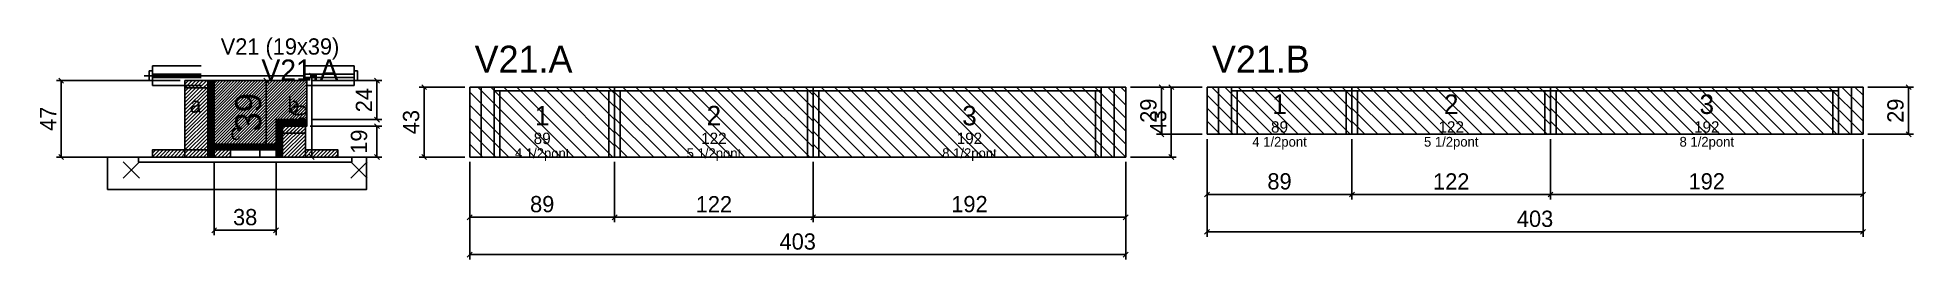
# Model space of a CAD drawing. Extents: x -69 to 1084, y -106 to 31.
import ezdxf
from ezdxf.enums import TextEntityAlignment as Align

# ---------------------------------------------------------------- set-up
doc = ezdxf.new("R2010")
doc.units = 0
for name, color, linetype in [('5', 5, 'Continuous'), ('barrote', 126, 'Continuous'), ('CONCRETO', 251, 'Continuous'), ('COTA', 241, 'Continuous'), ('Cota Seção (2x)', 241, 'Continuous'), ('detalhes', 7, 'Continuous'), ('Hachura', 251, 'Continuous'), ('Madeira', 126, 'Continuous'), ('NOMENCLATURA', 7, 'Continuous'), ('Painéis', 200, 'Continuous'), ('presilha', 224, 'Continuous'), ('Reaproveitamento', 30, 'Continuous'), ('SARR_2.2x7', 40, 'Continuous'), ('SARR_3.5x7', 81, 'Continuous'), ('SCO-___-LAJ', 224, 'Continuous'), ('TENSOR', 224, 'Continuous'), ('texto', 7, 'Continuous'), ('Texto Seção', 7, 'Continuous')]:
    doc.layers.add(name, color=color, linetype=linetype)
doc.dimstyles.new('PAINEL', dxfattribs={"dimtxt": 10, "dimasz": 3, "dimexe": 3, "dimexo": 3, "dimgap": 3, "dimtad": 1, "dimblk": 'OBLIQUE', "dimblk1": 'OBLIQUE', "dimcen": 2.5, "dimclrd": 4, "dimclre": 4, "dimclrt": 240, "dimazin": 3, "dimtfac": 1, "dimtmove": 0, "dimatfit": 3})
doc.dimstyles.new('SECAO2X', dxfattribs={"dimtxt": 16, "dimasz": 3, "dimexe": 3, "dimexo": 3, "dimgap": 3, "dimtad": 1, "dimblk": 'OBLIQUE', "dimblk1": 'OBLIQUE', "dimcen": 2.5, "dimclrd": 4, "dimclre": 4, "dimclrt": 240, "dimazin": 3, "dimtfac": 1, "dimtmove": 0, "dimatfit": 3})

# ---------------------------------------------------------------- blocks, each defined once
blk = doc.blocks.new('_OBLIQUE')
at = {"color": 0, "linetype": 'BYBLOCK'}
blk.add_line((-0.5, -0.5), (0.5, 0.5), dxfattribs=at)

msp = doc.modelspace()

# ---------------------------------------------------------------- hatches: boundary and pattern name
at = {"layer": 'COTA'}
h = msp.add_hatch(dxfattribs=at)
h.set_pattern_fill('ANSI31', scale=0.4)
h.paths.add_polyline_path([(40, -35), (40, 4), (97, 4), (97, -20), (78, -20), (78, -35)])
at = {"layer": 'Hachura'}
h = msp.add_hatch(dxfattribs=at)
h.set_pattern_fill('ANSI31', scale=0.5)
h.paths.add_polyline_path([(22, -43), (36, -43), (36, 4), (22, 4)])
h = msp.add_hatch(dxfattribs=at)
h.set_pattern_fill('ANSI31', scale=0.5)
h.paths.add_polyline_path([(22, -0.4), (36, -0.4), (36, 4), (22, 4)])
h = msp.add_hatch(dxfattribs=at)
h.set_pattern_fill('SOLID')
h.paths.add_polyline_path([(36, -43), (40, -43), (40, 4), (36, 4)])
h = msp.add_hatch(dxfattribs=at)
h.set_pattern_fill('SOLID')
h.paths.add_polyline_path([(78, -24), (97, -24), (97, -20), (78, -20)])
h = msp.add_hatch(dxfattribs=at)
h.set_pattern_fill('SOLID')
h.paths.add_polyline_path([(78, -43), (82, -43), (82, -24), (78, -24)])
h = msp.add_hatch(dxfattribs=at)
h.set_pattern_fill('ANSI31', scale=0.5)
h.paths.add_polyline_path([(82, -43), (96, -43), (96, -24), (82, -24)])
h = msp.add_hatch(dxfattribs=at)
h.set_pattern_fill('ANSI31', scale=0.5)
h.paths.add_polyline_path([(82, -28.4), (96, -28.4), (96, -24), (82, -24)])
h = msp.add_hatch(dxfattribs=at)
h.set_pattern_fill('ANSI31', scale=0.5)
h.paths.add_polyline_path([(2, -43), (22, -43), (22, -38.6), (2, -38.6)])
h = msp.add_hatch(dxfattribs=at)
h.set_pattern_fill('SOLID')
h.paths.add_polyline_path([(40, -38.6), (78, -38.6), (78, -35), (40, -35)])
h = msp.add_hatch(dxfattribs=at)
h.set_pattern_fill('ANSI31', scale=0.5)
h.paths.add_polyline_path([(40, -43), (50, -43), (50, -38.6), (40, -38.6)])
h = msp.add_hatch(dxfattribs=at)
h.set_pattern_fill('ANSI31', scale=0.5)
h.paths.add_polyline_path([(96, -43), (116, -43), (116, -38.6), (96, -38.6)])

# ---------------------------------------------------------------- linework, layer by layer
for p, q in [((2, 13), (32, 13)), ((2, 13), (2, 1)), ((96, 13), (126, 13)), ((126, 13), (126, 1)), ((0, 10), (0, 4)), ((2, 10), (0, 10)), ((2, 4), (0, 4)), ((2, 8), (32, 8)), ((2, 6), (32, 6)), ((2, 1), (32, 1)), ((96, 8), (126, 8)), ((96, 6), (126, 6)), ((96, 1), (126, 1)), ((126, 10), (128, 10)), ((126, 4), (128, 4)), ((128, 10), (128, 4))]:
    msp.add_line(p, q)
at = {"layer": 'barrote'}
msp.add_lwpolyline([(-25.5, -63), (133.5, -63), (133.5, -43), (-25.5, -43)], close=True, dxfattribs=at)
at = {"layer": 'CONCRETO'}
msp.add_lwpolyline([(40, -35), (40, 4), (97, 4), (97, -20), (78, -20), (78, -35)], close=True, dxfattribs=at)
at = {"layer": 'Madeira'}
for points in [[(22, -43), (36, -43), (36, 4), (22, 4)], [(22, -0.4), (36, -0.4), (36, 4), (22, 4)], [(82, -43), (96, -43), (96, -24), (82, -24)], [(82, -28.4), (96, -28.4), (96, -24), (82, -24)], [(2, -43), (22, -43), (22, -38.6), (2, -38.6)], [(22, -43), (36, -43), (36, -38.6), (22, -38.6)], [(40, -43), (50, -43), (50, -38.6), (40, -38.6)], [(68, -43), (78, -43), (78, -38.6), (68, -38.6)], [(96, -43), (116, -43), (116, -38.6), (96, -38.6)]]:
    msp.add_lwpolyline(points, close=True, dxfattribs=at)
at = {"layer": 'Painéis'}
for p, q in [((197, 0), (286, 0)), ((197, -43), (197, 0)), ((286, -43), (286, 0)), ((286, -43), (286, 0)), ((286, 0), (408, 0)), ((286, -43), (286, 0)), ((408, -43), (408, 0)), ((408, -43), (408, 0)), ((408, 0), (600, 0)), ((408, -43), (408, 0)), ((600, -43), (600, 0)), ((650, 0), (739, 0)), ((650, -29), (650, 0)), ((739, -29), (739, 0)), ((739, -29), (739, 0)), ((739, 0), (861, 0)), ((739, -29), (739, 0)), ((861, -29), (861, 0)), ((861, -29), (861, 0)), ((861, 0), (1053, 0)), ((861, -29), (861, 0)), ((1053, -29), (1053, 0)), ((650, -29), (739, -29)), ((739, -29), (861, -29)), ((861, -29), (1053, -29)), ((197, -43), (286, -43)), ((286, -43), (408, -43)), ((408, -43), (600, -43))]:
    msp.add_line(p, q, dxfattribs=at)
for points in [[(36, -43), (40, -43), (40, 4), (36, 4)], [(78, -24), (97, -24), (97, -20), (78, -20)], [(78, -43), (82, -43), (82, -24), (78, -24)], [(40, -38.6), (78, -38.6), (78, -35), (40, -35)]]:
    msp.add_lwpolyline(points, close=True, dxfattribs=at)
at = {"layer": 'presilha'}
for p, q in [((-16, -56), (-6, -46)), ((-16, -46), (-6, -56)), ((124, -56), (134, -46)), ((124, -46), (134, -56))]:
    msp.add_line(p, q, dxfattribs=at)
at = {"layer": 'Reaproveitamento', "color": 30}
for p, q in [((245, -43), (202, 0)), ((253, -43), (210, 0)), ((261, -43), (218, 0)), ((269, -43), (226, 0)), ((277, -43), (234, 0)), ((285, -43), (242, 0)), ((286, -36), (250, 0)), ((286, -28), (258, 0)), ((286, -20), (266, 0)), ((286, -12), (274, 0)), ((286, -4), (282, 0)), ((334, -43), (291, 0)), ((342, -43), (299, 0)), ((350, -43), (307, 0)), ((358, -43), (315, 0)), ((366, -43), (323, 0)), ((374, -43), (331, 0)), ((382, -43), (339, 0)), ((390, -43), (347, 0)), ((398, -43), (355, 0)), ((406, -43), (363, 0)), ((408, -37), (371, 0)), ((408, -29), (379, 0)), ((408, -21), (387, 0)), ((408, -13), (395, 0)), ((408, -5), (403, 0)), ((456, -43), (413, 0)), ((464, -43), (421, 0)), ((472, -43), (429, 0)), ((480, -43), (437, 0)), ((488, -43), (445, 0)), ((496, -43), (453, 0)), ((504, -43), (461, 0)), ((512, -43), (469, 0)), ((520, -43), (477, 0)), ((528, -43), (485, 0)), ((536, -43), (493, 0)), ((544, -43), (501, 0)), ((552, -43), (509, 0)), ((560, -43), (517, 0)), ((568, -43), (525, 0)), ((576, -43), (533, 0)), ((584, -43), (541, 0)), ((592, -43), (549, 0)), ((600, -43), (557, 0)), ((600, -35), (565, 0)), ((600, -27), (573, 0)), ((600, -19), (581, 0)), ((600, -11), (589, 0)), ((600, -3), (597, 0)), ((682, -29), (653, 0)), ((690, -29), (661, 0)), ((698, -29), (669, 0)), ((706, -29), (677, 0)), ((714, -29), (685, 0)), ((722, -29), (693, 0)), ((730, -29), (701, 0)), ((738, -29), (709, 0)), ((739, -22), (717, 0)), ((739, -14), (725, 0)), ((739, -6), (733, 0)), ((771, -29), (742, 0)), ((779, -29), (750, 0)), ((787, -29), (758, 0)), ((795, -29), (766, 0)), ((803, -29), (774, 0)), ((811, -29), (782, 0)), ((819, -29), (790, 0)), ((827, -29), (798, 0)), ((835, -29), (806, 0)), ((843, -29), (814, 0)), ((851, -29), (822, 0)), ((859, -29), (830, 0)), ((861, -23), (838, 0)), ((861, -15), (846, 0)), ((861, -7), (854, 0)), ((893, -29), (864, 0)), ((901, -29), (872, 0)), ((909, -29), (880, 0)), ((917, -29), (888, 0)), ((925, -29), (896, 0)), ((933, -29), (904, 0)), ((941, -29), (912, 0)), ((949, -29), (920, 0)), ((957, -29), (928, 0)), ((965, -29), (936, 0)), ((973, -29), (944, 0)), ((981, -29), (952, 0)), ((989, -29), (960, 0)), ((997, -29), (968, 0)), ((1005, -29), (976, 0)), ((1013, -29), (984, 0)), ((1021, -29), (992, 0)), ((1029, -29), (1000, 0)), ((1037, -29), (1008, 0)), ((1045, -29), (1016, 0)), ((1053, -29), (1024, 0)), ((1053, -21), (1032, 0)), ((1053, -13), (1040, 0)), ((1053, -5), (1048, 0)), ((237, -43), (197, -3)), ((229, -43), (197, -11)), ((326, -43), (286, -3)), ((318, -43), (286, -11)), ((448, -43), (408, -3)), ((440, -43), (408, -11)), ((674, -29), (650, -5)), ((763, -29), (739, -5)), ((885, -29), (861, -5)), ((221, -43), (197, -19)), ((310, -43), (286, -19)), ((432, -43), (408, -19)), ((666, -29), (650, -13)), ((658, -29), (650, -21)), ((755, -29), (739, -13)), ((747, -29), (739, -21)), ((877, -29), (861, -13)), ((869, -29), (861, -21)), ((213, -43), (197, -27)), ((302, -43), (286, -27)), ((424, -43), (408, -27)), ((650, -29), (650, -29)), ((739, -29), (739, -29)), ((861, -29), (861, -29)), ((205, -43), (197, -35)), ((197, -43), (197, -43)), ((294, -43), (286, -35)), ((286, -43), (286, -43)), ((416, -43), (408, -35)), ((408, -43), (408, -43))]:
    msp.add_line(p, q, dxfattribs=at)
at = {"layer": 'SARR_2.2x7'}
for p, q in [((204, -43), (204, 0)), ((593, -43), (593, 0)), ((657, -29), (657, 0)), ((1046, -29), (1046, 0)), ((212, -2.2), (286, -2.2)), ((286, -2.2), (408, -2.2)), ((408, -2.2), (585, -2.2)), ((665, -2.2), (739, -2.2)), ((739, -2.2), (861, -2.2)), ((861, -2.2), (1038, -2.2))]:
    msp.add_line(p, q, dxfattribs=at)
at = {"layer": 'SARR_3.5x7'}
for p, q in [((212, -43), (212, 0)), ((286, -43), (286, 0)), ((286, -43), (286, 0)), ((408, -43), (408, 0)), ((408, -43), (408, 0)), ((585, -43), (585, 0)), ((665, -29), (665, 0)), ((739, -29), (739, 0)), ((739, -29), (739, 0)), ((861, -29), (861, 0)), ((861, -29), (861, 0)), ((1038, -29), (1038, 0)), ((215.5, -43), (215.5, -2.2)), ((282.5, -43), (282.5, -2.2)), ((289.5, -43), (289.5, -2.2)), ((404.5, -43), (404.5, -2.2)), ((411.5, -43), (411.5, -2.2)), ((581.5, -43), (581.5, -2.2)), ((668.5, -29), (668.5, -2.2)), ((735.5, -29), (735.5, -2.2)), ((742.5, -29), (742.5, -2.2)), ((857.5, -29), (857.5, -2.2)), ((864.5, -29), (864.5, -2.2)), ((1034.5, -29), (1034.5, -2.2)), ((665, -29), (668.5, -29)), ((735.5, -29), (739, -29)), ((739, -29), (742.5, -29)), ((857.5, -29), (861, -29)), ((861, -29), (864.5, -29)), ((1034.5, -29), (1038, -29)), ((212, -43), (215.5, -43)), ((282.5, -43), (286, -43)), ((286, -43), (289.5, -43)), ((404.5, -43), (408, -43)), ((408, -43), (411.5, -43)), ((581.5, -43), (585, -43))]:
    msp.add_line(p, q, dxfattribs=at)
at = {"layer": 'SCO-___-LAJ'}
msp.add_lwpolyline([(-6.5, -46.2), (124.5, -46.2), (124.5, -43), (-6.5, -43)], close=True, dxfattribs=at)
at = {"layer": 'TENSOR'}
msp.add_line((-3, 7), (95, 7), dxfattribs=at)

# ---------------------------------------------------------------- texts
at = {"layer": '5'}
for s, height, p in [('1', 12, (241.5, -17.5)), ('2', 12, (347, -17.5)), ('3', 12, (504, -17.5)), ('1', 12, (694.5, -10.5)), ('2', 12, (800, -10.5)), ('3', 12, (957, -10.5)), ('89', 7, (694.5, -24.5)), ('122', 7, (800, -24.5)), ('192', 7, (957, -24.5)), ('89', 7, (241.5, -31.5)), ('122', 7, (347, -31.5)), ('192', 7, (504, -31.5))]:
    msp.add_text(s, height=height, dxfattribs=at).set_placement(p, align=Align.MIDDLE_CENTER)
at = {"layer": 'detalhes'}
for s, p in [('a', (25, -15.7)), ('b', (85, -15.7)), ('c', (50, -32.5))]:
    msp.add_text(s, height=9.6, dxfattribs=at).set_placement(p)
at = {"layer": 'NOMENCLATURA'}
for s, p in [('V21.A', (200, 9)), ('V21.B', (653, 9))]:
    msp.add_text(s, height=16.5, dxfattribs=at).set_placement(p)
at = {"layer": 'texto', "char_height": 6, "attachment_point": 5}
for s, insert in [('4 1/2pont', (694.5, -34.5)), ('5 1/2pont', (800, -34.5)), ('8 1/2pont', (957, -34.5)), ('4 1/2pont', (241.5, -41.5)), ('5 1/2pont', (347, -41.5)), ('8 1/2pont', (504, -41.5))]:
    msp.add_mtext(s, dxfattribs=dict(at, insert=insert))
at = {"layer": 'Texto Seção'}
for s, height, p in [('V21 (19x39)', 10, (44, 20)), ('V21.A', 13, (69, 4))]:
    msp.add_text(s, height=height, dxfattribs=at).set_placement(p)

# ---------------------------------------------------------------- dimensions: what is measured, and where the dimension line sits
at = {"layer": 'COTA'}
for base, p1, p2 in [((-54, -43), (2, -43), (22, 4)), ((100, -43), (96, -43), (96, 7)), ((140, -20), (97, -20), (97, 4)), ((169, -43), (197, -43), (197, 0)), ((628, -43), (600, -43), (600, 0)), ((622, -29), (650, -29), (650, 0)), ((1081, -29), (1053, -29), (1053, 0)), ((140, -43), (96, -43), (96, -24))]:
    msp.add_linear_dim(base=base, p1=p1, p2=p2, angle=90, dimstyle='PAINEL', dxfattribs=at).render()
for base, p1, p2 in [((650, -66), (650, -29), (739, -29)), ((650, -89), (650, -29), (1053, -29)), ((739, -66), (739, -29), (861, -29)), ((861, -66), (861, -29), (1053, -29)), ((40, -88), (40, -43), (78, -43)), ((197, -80), (197, -43), (286, -43)), ((197, -103), (197, -43), (600, -43)), ((286, -80), (286, -43), (408, -43)), ((408, -80), (408, -43), (600, -43))]:
    msp.add_linear_dim(base=base, p1=p1, p2=p2, dimstyle='PAINEL', dxfattribs=at).render()
at = {"layer": 'Cota Seção (2x)'}
msp.add_linear_dim(base=(72, -35), p1=(40, -35), p2=(40, 4), angle=90, dimstyle='SECAO2X', dxfattribs=at).render()

doc.saveas('drawing.dxf')
